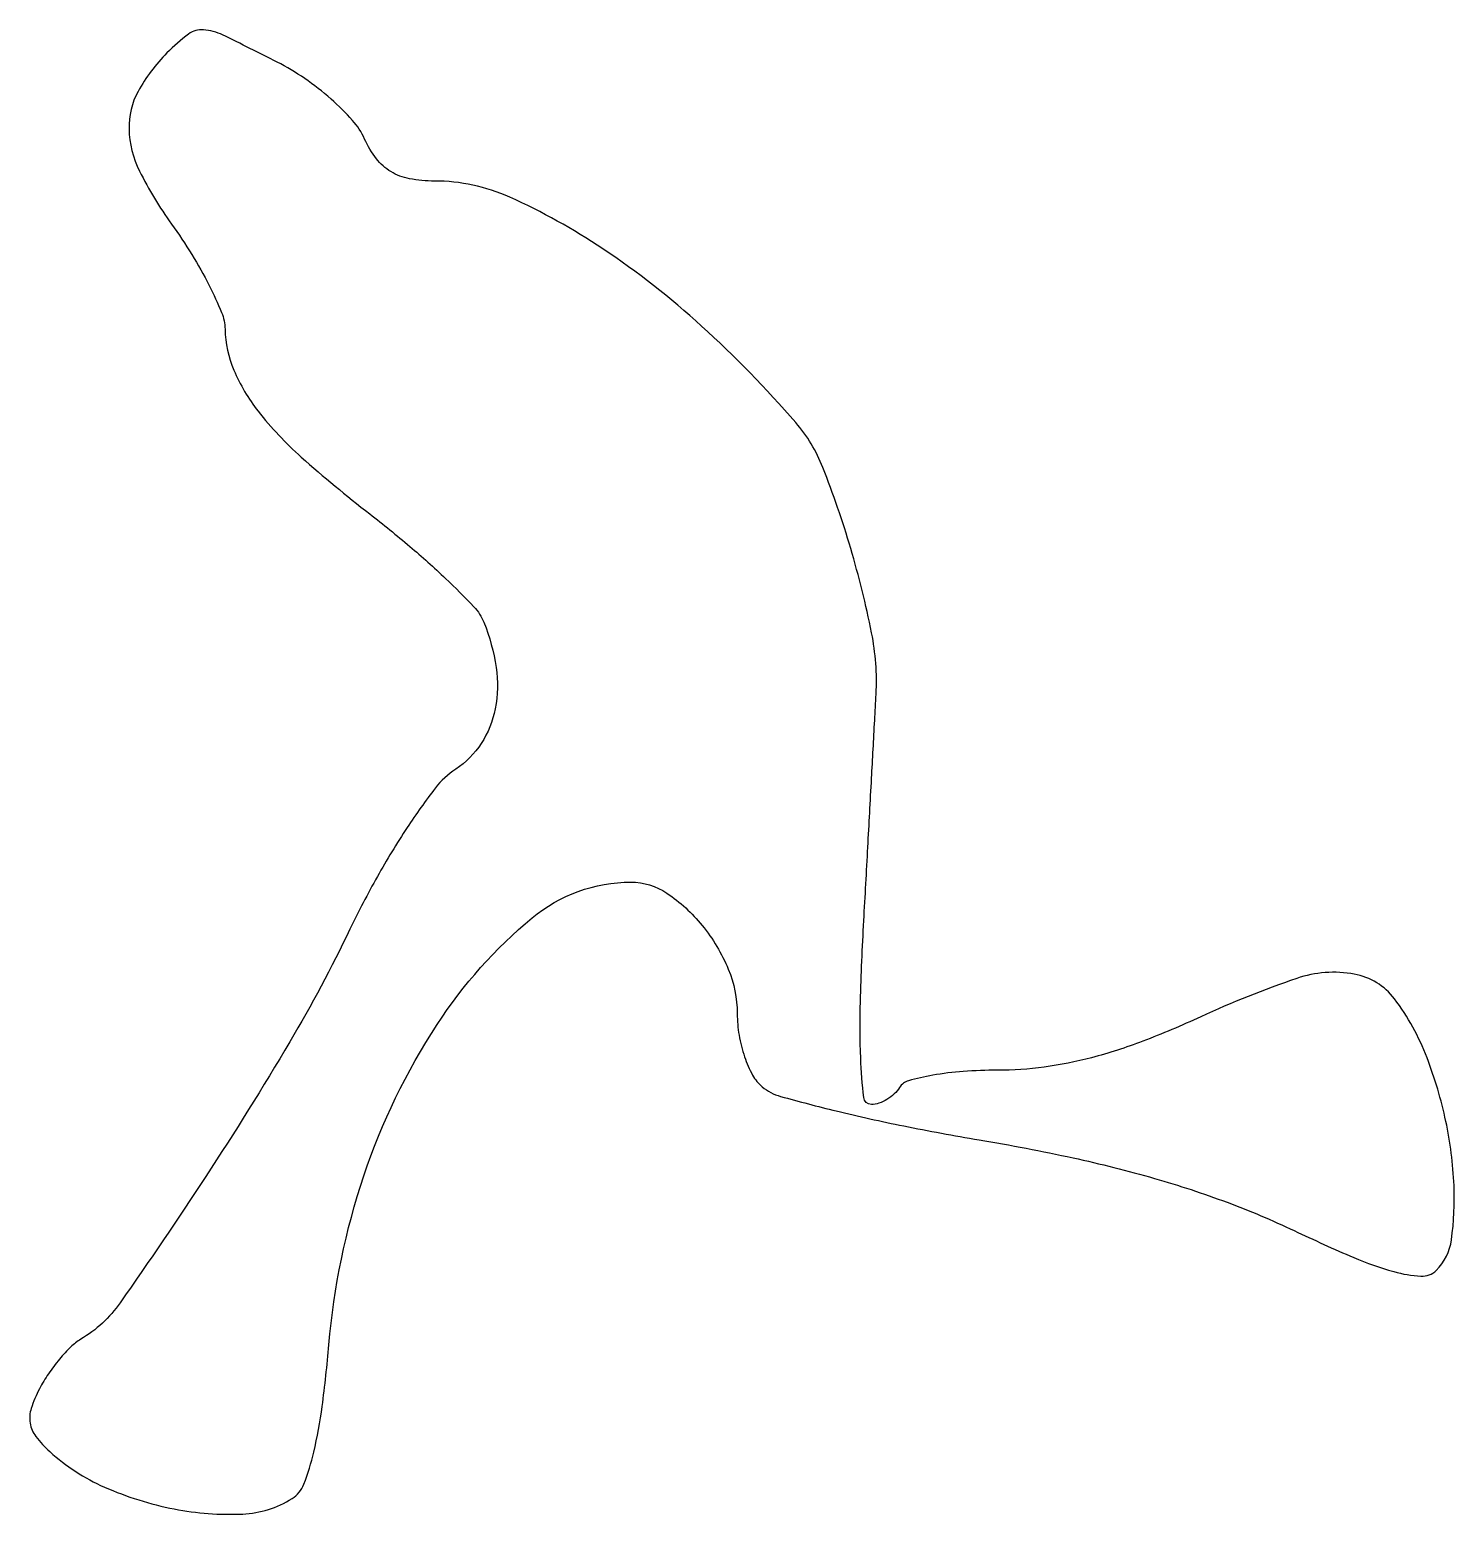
# Model space of a CAD drawing. Extents: x 0.6 to 84, y 0 to 86.9.
import ezdxf

# ---------------------------------------------------------------- set-up
doc = ezdxf.new("R2010")
doc.units = 0

msp = doc.modelspace()

# ---------------------------------------------------------------- linework, layer by layer
msp.add_lwpolyline([(8.636937, 85.49408, 0.07106), (6.947645, 83.241766, 0.132785), (6.414995, 81.042424, 0.109855), (7.029882, 78.585687, 0.039701), (8.901309, 75.487895, -0.017848), (10.090101, 73.701245, -0.020052), (11.100169, 71.901054, -0.019769), (11.831624, 70.31322, -0.093486), (12.035435, 69.336522, 0.096319), (12.548646, 66.94441, 0.065433), (13.970332, 64.540439, 0.045146), (16.49576, 61.856482, 0.016656), (20.5, 58.536255, -0.011187), (22.847222, 56.632916, -0.013928), (24.937166, 54.756652, -0.012212), (26.59339, 53.105536, -0.095562), (27.179715, 52.194751, -0.058966), (27.891345, 49.558263, -0.084187), (27.837795, 47.139901, -0.096334), (27.023841, 45.114921, -0.1045), (25.52767, 43.610087, 0.084364), (24.342382, 42.509481, 0.017609), (22.691032, 40.190893, 0.01801), (20.945591, 37.328932, 0.016164), (19.342814, 34.245077, -0.022055), (15.825682, 27.66836, -0.011523), (10.90379, 19.786973, -0.007382), (5.896131, 12.404816, -0.106782), (3.590076, 10.268402, 0.0604), (3.013728, 9.825579, 0.025), (2.346107, 9.101754, 0.024293), (1.6999, 8.245438, 0.028744), (1.178163, 7.375867, 0.042103), (0.693374, 6.225344, 0.120016), (0.628066, 5.36471, 0.123163), (0.965812, 4.583873, 0.045506), (1.784008, 3.69547, 0.079992), (4.97302, 1.624675, 0.056346), (9.060449, 0.343679, 0.058644), (13.065822, 0.046838, 0.130948), (15.958042, 0.952907, 0.161865), (16.645916, 1.793449, 0.032545), (17.224805, 3.665967, 0.0261), (17.718207, 6.338336, 0.011165), (18.110069, 9.950658, -0.059387), (20.15647, 19.824547, -0.063977), (24.4405, 28.675681, -0.07472), (29.993242, 34.909029, -0.175241), (35.776026, 37, -0.148923), (37.881123, 36.358783, -0.074928), (39.949874, 34.466316, -0.071034), (41.477214, 31.909439, -0.099485), (42, 29.307993, 0.042727), (42.108011, 28.046335, 0.039655), (42.42932, 26.788373, 0.042113), (42.90051, 25.714607, 0.095382), (43.461514, 25.031941, 0.105933), (44.537658, 24.469434, 0.007726), (47.791143, 23.620932, 0.010515), (51.742167, 22.743073, 0.007761), (56.148339, 21.931798, -0.011508), (61.647845, 20.876547, -0.016982), (66.413894, 19.677064, -0.018887), (70.660498, 18.277873, -0.021832), (74.584642, 16.620119, 0.009635), (78.069994, 15.0465, 0.033117), (80.410018, 14.222384, 0.053338), (81.99917, 13.956409, 0.214359), (82.897817, 14.297817, 0.163335), (83.788024, 16.087441, 0.045325), (83.937951, 19.262278, 0.041821), (83.459384, 23.010435, 0.038575), (82.357787, 26.733208, 0.07049), (80.451223, 30.177531, 0.188695), (78.103806, 31.621564, 0.127463), (74.732483, 31.367995, 0.025824), (69.114576, 29.12238, -0.0168), (65.721017, 27.694368, -0.026958), (62.731418, 26.734055, -0.030559), (59.958862, 26.184127, -0.03369), (57.229261, 26, 0.01821), (55.226546, 25.927036, 0.024998), (53.437909, 25.70625, 0.023401), (52.02221, 25.390275, 0.189945), (51.5, 25, -0.066121), (51.187084, 24.617465, -0.052114), (50.760361, 24.29375, -0.053446), (50.29045, 24.073636, -0.083008), (49.849958, 24, -0.383122), (49.398337, 24.405585, -0.016532), (49.226824, 26.711454, -0.017689), (49.207591, 30.022311, -0.006294), (49.406991, 34.75, 0.000069), (49.641975, 39.04926, 0.000083), (49.860867, 43.076563, 0.00007), (50.043999, 46.465119, 0.000584), (50.124937, 48, 0.062395), (49.863355, 51.571477, 0.022565), (48.637827, 56.518046, 0.021602), (47.011165, 61.248829, 0.084841), (45.421042, 63.879697, 0.030045), (39.916076, 69.522848, 0.037184), (34.132906, 74.042675, 0.041748), (28.686903, 77.05761, 0.105933), (24.288788, 78, -0.046346), (22.829139, 78.135588, -0.089312), (21.735322, 78.551557, -0.094296), (20.893259, 79.30451, -0.056472), (20.200511, 80.459272, 0.075215), (19.491845, 81.546434, 0.03051), (18.234098, 82.795596, 0.029336), (16.693332, 83.997124, 0.032992), (15.079834, 84.959272, 0.00536), (11.892357, 86.542569, 0.092131), (10.772774, 86.848281, 0.184358), (9.904882, 86.597017, 0.034757)], format="xyb", close=True)

doc.saveas('drawing.dxf')
